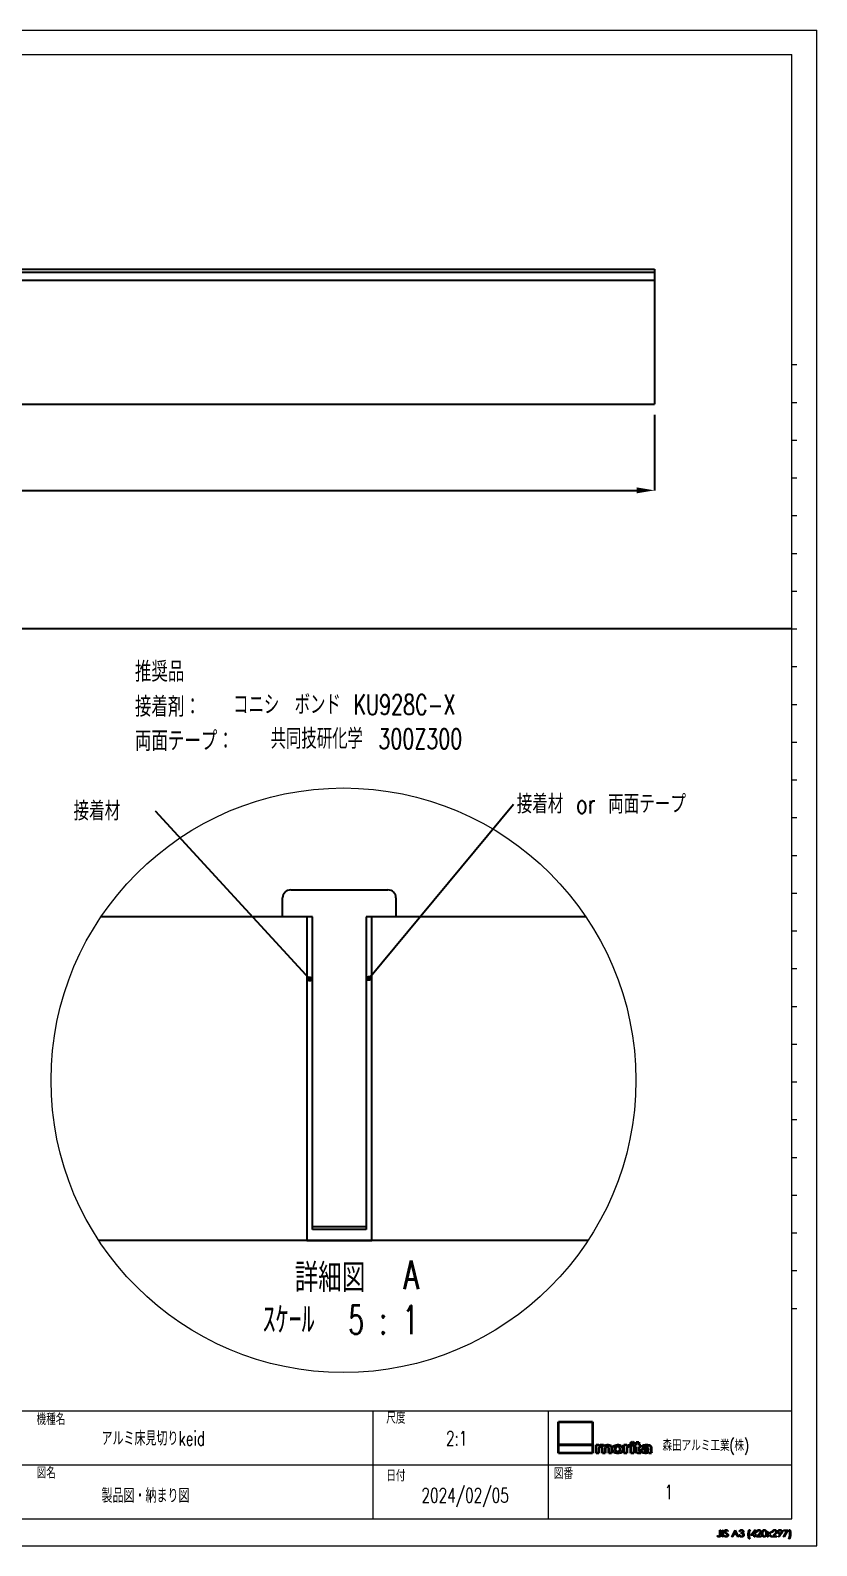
# Model space of a CAD drawing. Header units: millimetres. Extents: x 10 to 410, y 8 to 289.
# Drawn here: x 264.3 to 410, y 8 to 289 of the extents above; entities that cross this region are included whole.
import ezdxf

# ---------------------------------------------------------------- set-up
doc = ezdxf.new("R2010")
doc.units = ezdxf.units.MM
doc.header["$PDSIZE"] = -1
for name, color, linetype in [('SLD-0', 179, 'Continuous'), ('レイヤー_1', 179, 'Continuous'), ('レイヤー_2', 179, 'Continuous')]:
    doc.layers.add(name, color=color, linetype=linetype)
doc.styles.add('SLDTEXTSTYLE0', font='TXT', dxfattribs={"width": 0.75, "bigfont": 'bigfont'})
doc.styles.add('SLDTEXTSTYLE1', font='TXT', dxfattribs={"width": 0.7, "bigfont": 'bigfont'})
doc.styles.add('SLDTEXTSTYLE2', font='TXT', dxfattribs={"width": 0.62, "bigfont": 'bigfont'})
doc.styles.get("Standard").update_dxf_attribs({"font": 'txt', "bigfont": 'bigfont'})
doc.dimstyles.new('SLDDIMSTYLE5', dxfattribs={"dimtxt": 3.5, "dimasz": 3.302, "dimexe": 0, "dimexo": 0.0625, "dimgap": 0.875, "dimtad": 1, "dimdec": 1, "dimlfac": 0.5, "dimrnd": 1e-09, "dimzin": 4, "dimdsep": 46, "dimtxsty": 'SLDTEXTSTYLE0', "dimsah": 1, "dimcen": 0.09, "dimadec": 0, "dimazin": 1, "dimtol": 1, "dimtp": 2, "dimtfac": 1, "dimtdec": 1, "dimtofl": 0, "dimtmove": 0, "dimatfit": 3, "dimfxl": 1, "dimfrac": 2, "dimtolj": 1, "dimtzin": 0, "dimarcsym": 0})
doc.dimstyles.new('SLDDIMSTYLE7', dxfattribs={"dimtxt": 0.18, "dimasz": 1.016, "dimexe": 0, "dimexo": 0.0625, "dimgap": 0, "dimtad": 0, "dimtih": 1, "dimtoh": 1, "dimdec": 0, "dimrnd": 1e-09, "dimzin": 0, "dimdsep": 46, "dimtxsty": 'Standard', "dimblk1": 'DOT', "dimblk2": 'DOT', "dimsah": 1, "dimcen": 0.09, "dimadec": 0, "dimazin": 0, "dimtfac": 1.016, "dimtdec": 0, "dimtofl": 0, "dimtmove": 0, "dimatfit": 3, "dimldrblk": 'DOT', "dimfxl": 1, "dimfrac": 2, "dimtolj": 1, "dimtzin": 0, "dimarcsym": 0})

# ---------------------------------------------------------------- blocks, each defined once
blk = doc.blocks.new('square')
at = {"layer": 'レイヤー_2', "color": 19, "lineweight": 35}
for p, q in [((13.1, 132.5), (13.1, 175.3)), ((13.1, 175.3), (76.3, 175.3)), ((76.3, 175.3), (76.3, 132.5)), ((76.3, 132.5), (13.1, 132.5)), ((13.1, 117.6), (13.1, 132.5)), ((13.1, 132.5), (76.3, 132.5)), ((76.3, 117.6), (13.1, 117.6)), ((76.3, 132.5), (76.3, 117.6))]:
    blk.add_line(p, q, dxfattribs=at)
blk = doc.blocks.new('morita')
at = {"layer": 'レイヤー_2', "color": 19, "lineweight": 35}
for p, q in [((83, 132.5), (88, 132.5)), ((83, 117.5), (83, 132.5)), ((88, 117.5), (83, 117.5)), ((88, 132.5), (88, 130.5)), ((88, 126), (88, 117.5)), ((94.5, 117.5), (94.5, 126.8)), ((99.7, 117.5), (94.5, 117.5)), ((99.7, 126), (99.7, 117.5)), ((106.3, 117.5), (106.3, 126.8)), ((111.3, 117.5), (106.3, 117.5)), ((111.3, 127.8), (111.3, 117.5)), ((134.2, 132.5), (139.4, 132.5)), ((134.2, 117.6), (134.2, 132.5)), ((139.4, 117.6), (134.2, 117.6)), ((139.4, 132.5), (139.4, 130.6)), ((139.4, 125.8), (139.4, 117.6)), ((145.8, 129.5), (145, 129.5)), ((145.8, 132.6), (145.8, 129.5)), ((147.3, 117.5), (147.3, 132.4)), ((147.3, 132.4), (152.7, 132.4)), ((152.7, 117.5), (147.3, 117.5)), ((152.7, 132.4), (152.7, 117.5)), ((154.2, 132.4), (156.9, 132.4)), ((154.2, 129.4), (154.2, 132.4)), ((156.9, 129.4), (154.2, 129.4)), ((156.9, 132.4), (156.9, 138)), ((156.9, 138), (161.9, 138)), ((156.9, 120.5), (156.9, 129.4)), ((161.9, 138), (161.9, 132.4)), ((161.9, 132.4), (165.4, 132.4)), ((165.4, 129.4), (161.9, 129.4)), ((161.9, 129.4), (161.9, 121.2)), ((165.5, 117.4), (162.2, 117.4)), ((163.3, 120.4), (165.5, 120.4)), ((165.4, 132.4), (165.4, 129.4)), ((165.5, 120.4), (165.5, 117.4)), ((172.2, 127.7), (167.2, 127.7)), ((179.5, 123.3), (179.5, 125.2)), ((180.4, 117.6), (179.9, 119)), ((185.6, 117.6), (180.4, 117.6)), ((184.8, 127.2), (184.8, 121.5))]:
    blk.add_line(p, q, dxfattribs=at)
for points in [[(88, 130.5), (89.3, 131.9), (91, 132.7), (93.2, 132.7)], [(89.2, 128.7), (88.4, 128.1), (88, 127.2), (88, 126)], [(91.3, 129.4), (90.5, 129.4), (89.8, 129.2), (89.2, 128.7)], [(93.2, 129), (92.8, 129.3), (92.1, 129.4), (91.3, 129.4)], [(93.2, 132.7), (95.6, 132.7), (97.4, 131.8), (98.8, 130.2)], [(94.5, 126.8), (94.5, 127.8), (94, 128.6), (93.2, 129)], [(98.8, 130.2), (100.2, 131.8), (102.2, 132.7), (104.9, 132.7)], [(100.7, 128.7), (100, 128.2), (99.7, 127.3), (99.7, 126)], [(103, 129.4), (102, 129.4), (101.3, 129.2), (100.7, 128.7)], [(104.9, 129), (104.4, 129.3), (103.8, 129.4), (103, 129.4)], [(104.9, 132.7), (109.2, 132.7), (111.3, 131), (111.3, 127.8)], [(106.3, 126.8), (106.3, 127.8), (105.8, 128.5), (104.9, 129)], [(112.7, 125), (112.7, 126.8), (113.5, 128.4), (115, 129.9)], [(116.4, 118.9), (114, 120.2), (112.7, 122.3), (112.7, 125)], [(115, 129.9), (116.6, 131.5), (119, 132.4), (122.1, 132.6)], [(118.1, 125.4), (118, 124.1), (118.2, 123), (118.8, 122.2)], [(119.9, 128.8), (118.8, 128), (118.2, 126.9), (118.1, 125.4)], [(118.8, 122.2), (119.5, 121.1), (120.6, 120.4), (122.1, 120.1)], [(122.1, 132.6), (124.8, 132.7), (127.1, 132.2), (129.1, 131.1)], [(122.1, 120.1), (124, 120), (125.4, 120.4), (126.3, 121.4)], [(126.3, 121.4), (126.9, 122), (127.3, 122.9), (127.5, 124.1)], [(127.5, 124.1), (127.6, 125.7), (127.4, 127), (126.8, 127.9)], [(139.4, 130.6), (140.4, 131.5), (141.6, 132.1), (142.9, 132.4)], [(141, 128.6), (139.9, 127.8), (139.4, 126.9), (139.4, 125.8)], [(145, 129.5), (143.3, 129.5), (142, 129.2), (141, 128.6)], [(142.9, 132.4), (143.8, 132.6), (144.8, 132.7), (145.8, 132.6)], [(150.1, 133.9), (149.3, 133.9), (148.7, 134), (148.2, 134.3)], [(152, 134.3), (151.6, 134), (150.9, 133.9), (150.1, 133.9)], [(158.1, 118.2), (157.3, 118.6), (156.9, 119.4), (156.9, 120.5)], [(162.2, 117.4), (160.4, 117.4), (159, 117.6), (158.1, 118.2)], [(161.9, 121.2), (161.9, 120.7), (162.4, 120.4), (163.3, 120.4)], [(166.3, 121.2), (165.9, 123.8), (168.1, 125.5), (172.9, 126.2)], [(171.4, 117.7), (168.4, 118.2), (166.7, 119.4), (166.3, 121.2)], [(167.2, 127.7), (167.4, 129.1), (168.4, 130.4), (170, 131.4)], [(170, 131.4), (171.5, 132.3), (173.6, 132.7), (176.2, 132.7)], [(174, 123.8), (172, 123.3), (171.1, 122.5), (171.4, 121.4)], [(171.4, 121.4), (171.7, 120.3), (172.9, 119.9), (175, 120)], [(179.9, 119), (177.2, 117.5), (174.4, 117.1), (171.4, 117.7)], [(173.8, 129.7), (173.2, 129.4), (172.4, 128.8), (172.2, 127.7)], [(172.9, 126.2), (175.3, 126.5), (176.9, 126.8), (177.8, 127)], [(177.6, 130), (176.2, 130.2), (174.7, 130), (173.8, 129.7)], [(177.3, 124.6), (176.2, 124.4), (175.1, 124.1), (174, 123.8)], [(175, 120), (176.5, 120.1), (177.7, 120.5), (178.5, 121.3)], [(176.2, 132.7), (178.9, 132.7), (181, 132.3), (182.5, 131.5)], [(179.5, 125.2), (179.2, 125), (178.4, 124.8), (177.3, 124.6)], [(179.5, 128.3), (179.5, 129.1), (178.9, 129.6), (177.6, 130)], [(177.8, 127), (179, 127.2), (179.5, 127.7), (179.5, 128.3)], [(178.5, 121.3), (179.2, 121.9), (179.5, 122.6), (179.5, 123.3)], [(182.5, 131.5), (184, 130.7), (184.8, 129.2), (184.8, 127.2)], [(184.8, 121.5), (184.8, 120.1), (185, 118.8), (185.6, 117.6)]]:
    blk.add_open_spline(points, degree=3, dxfattribs=at)
for points, knots in [([(129.3, 118.9), (127.4, 117.9), (125.3, 117.3), (122.8, 117.3), (120.4, 117.3), (118.2, 117.9), (116.4, 118.9)], [5, 5, 5, 5, 6, 6, 6, 7, 7, 7, 7]), ([(126.8, 127.9), (126, 129.2), (124.7, 129.9), (123, 129.9), (121.7, 129.9), (120.7, 129.5), (119.9, 128.8)], [5, 5, 5, 5, 6, 6, 6, 7, 7, 7, 7]), ([(129.1, 131.1), (131.5, 129.8), (132.7, 127.8), (132.7, 125.2), (132.7, 122.3), (131.6, 120.2), (129.3, 118.9)], [3, 3, 3, 3, 4, 4, 4, 5, 5, 5, 5]), ([(148.2, 134.3), (147.6, 134.6), (147.3, 135.2), (147.3, 136), (147.3, 136.8), (147.6, 137.4), (148.2, 137.7)], [1, 1, 1, 1, 2, 2, 2, 3, 3, 3, 3]), ([(148.2, 137.7), (148.7, 138), (149.3, 138.1), (150.1, 138.1), (150.9, 138.1), (151.6, 138), (152, 137.7)], [3, 3, 3, 3, 4, 4, 4, 5, 5, 5, 5]), ([(152, 137.7), (152.6, 137.4), (152.9, 136.8), (152.9, 136), (152.9, 135.2), (152.6, 134.6), (152, 134.3)], [5, 5, 5, 5, 6, 6, 6, 7, 7, 7, 7])]:
    blk.add_open_spline(points, degree=3, knots=knots, dxfattribs=at)
blk = doc.blocks.new('moritalogo')
at = {"color": 7, "linetype": 'Continuous'}
for name in ['square', 'morita']:
    blk.add_blockref(name, (0, 0), dxfattribs=at)
blk = doc.blocks.new('_D_5')
at = {"layer": 'Defpoints', "color": 0, "transparency": 16777216}
for p in [(98.77, 219.69), (379.97, 219.69), (379.97, 203.69)]:
    blk.add_point(p, dxfattribs=at)
at = {"layer": 'SLD-0', "color": 0, "lineweight": -2, "transparency": 16777216}
for p, q in [((98.77, 217.69), (98.77, 203.69)), ((379.97, 217.69), (379.97, 203.69)), ((102.07, 203.69), (376.66, 203.69))]:
    blk.add_line(p, q, dxfattribs=at)
at = {"layer": 'SLD-0', "color": 0, "transparency": 16777216}
for points in [[(102.07, 204.24), (102.07, 203.14), (98.77, 203.69)], [(376.66, 204.24), (376.66, 203.14), (379.97, 203.69)]]:
    blk.add_solid(points, dxfattribs=at)
at = {"layer": 'SLD-0', "color": 0, "transparency": 16777216, "insert": (237.2, 208.06), "char_height": 3.5, "attachment_point": 2, "style": 'SLDTEXTSTYLE0'}
blk.add_mtext('\\A1;1820.0', dxfattribs=at)
blk = doc.blocks.new('SW_NOTE_0_2')
at = {"layer": 'SLD-0', "color": 0, "insert": (0.57, 1.79), "char_height": 3.5, "attachment_point": 1, "style": 'SLDTEXTSTYLE0'}
blk.add_mtext('接着材 or 両面テープ', dxfattribs=at)
blk = doc.blocks.new('_Dot')
at = {"color": 0, "linetype": 'ByBlock', "lineweight": -2}
blk.add_line((-0.5, 0), (-1, 0), dxfattribs=at)
at = {"color": 0, "linetype": 'ByBlock', "const_width": 0.5}
blk.add_lwpolyline([(-0.25, 0, 1), (0.25, 0, 1)], format="xyb", close=True, dxfattribs=at)
blk = doc.blocks.new('SW_NOTE_0_3')
at = {"layer": 'SLD-0', "color": 0, "insert": (-15.19, 1.79), "char_height": 3.5, "attachment_point": 1, "style": 'SLDTEXTSTYLE0'}
blk.add_mtext('接着材', dxfattribs=at)

msp = doc.modelspace()

# ---------------------------------------------------------------- linework, layer by layer
at = {"color": 0, "linetype": 'Continuous', "lineweight": 25}
for p, q in [((238.56, 244.69), (379.97, 244.69)), ((379.97, 244.69), (379.97, 244.09)), ((238.19, 242.69), (379.97, 242.69)), ((379.97, 244.09), (238.43, 244.09)), ((379.97, 244.09), (379.97, 242.69)), ((379.97, 242.69), (379.97, 219.69)), ((240.61, 219.69), (379.97, 219.69)), ((312.56, 129.61), (330.56, 129.61)), ((311.06, 124.61), (311.06, 128.11)), ((332.06, 128.11), (332.06, 124.61)), ((315.56, 124.61), (277.41, 124.61)), ((316.56, 124.61), (311.06, 124.61)), ((315.56, 124.61), (315.56, 64.61)), ((316.56, 124.61), (315.56, 124.61)), ((316.56, 66.61), (316.56, 124.61)), ((316.56, 67.11), (316.56, 124.61)), ((326.56, 124.61), (326.56, 66.61)), ((327.56, 124.61), (326.56, 124.61)), ((326.56, 124.61), (326.56, 67.11)), ((332.06, 124.61), (326.56, 124.61)), ((327.56, 64.61), (327.56, 124.61)), ((367.26, 124.61), (327.56, 124.61)), ((326.56, 67.11), (316.56, 67.11)), ((326.56, 66.61), (316.56, 66.61)), ((315.56, 64.61), (276.99, 64.61)), ((367.67, 64.61), (276.99, 64.61)), ((315.56, 64.61), (327.56, 64.61)), ((367.67, 64.61), (327.56, 64.61))]:
    msp.add_line(p, q, dxfattribs=at)
at = {"color": 0, "linetype": 'Continuous', "lineweight": 18}
msp.add_circle((322.33, 94.3), 54.2, dxfattribs=at)
at = {"color": 0, "linetype": 'Continuous', "lineweight": 25}
for centre, start, end in [((312.56, 128.11), 90.0002, 179.9999), ((330.56, 128.11), 0.0001, 89.9998)]:
    msp.add_arc(centre, 1.5, start, end, dxfattribs=at)
at = {"layer": 'SLD-0', "color": 0}
msp.add_line((405.45, 178), (14.67, 178), dxfattribs=at)
at = {"layer": 'レイヤー_1', "color": 0, "lineweight": 18}
for p, q in [((10.09, 289), (410.03, 289)), ((410.03, 8), (410.03, 289)), ((14.67, 284.5), (405.45, 284.5)), ((405.45, 13), (405.45, 284.5)), ((405.45, 227), (406.37, 227)), ((405.45, 220), (406.37, 220)), ((405.45, 213), (406.37, 213)), ((405.45, 206), (406.37, 206)), ((405.45, 199), (406.37, 199)), ((405.45, 192), (406.37, 192)), ((405.45, 185), (406.37, 185)), ((405.45, 178), (406.37, 178)), ((405.45, 171), (406.37, 171)), ((405.45, 164), (406.37, 164)), ((405.45, 157), (406.37, 157)), ((405.45, 150), (406.37, 150)), ((405.45, 143), (406.37, 143)), ((405.45, 136), (406.37, 136)), ((405.45, 129), (406.37, 129)), ((405.45, 122), (406.37, 122)), ((405.45, 115), (406.37, 115)), ((405.45, 108), (406.37, 108)), ((405.45, 101), (406.37, 101)), ((405.45, 94), (406.37, 94)), ((405.45, 87), (406.37, 87)), ((405.45, 80), (406.37, 80)), ((405.45, 73), (406.37, 73)), ((405.45, 66), (406.37, 66)), ((405.45, 59), (406.37, 59)), ((405.45, 52), (406.37, 52)), ((14.67, 33), (405.45, 33)), ((327.86, 13), (327.86, 33)), ((360.34, 13), (360.34, 33)), ((14.67, 23), (360.34, 23)), ((360.34, 23), (405.45, 23)), ((14.67, 13), (405.45, 13)), ((391.6, 9.75), (391.67, 9.85)), ((392.11, 10.9), (392.25, 10.9)), ((392.11, 10.06), (392.11, 10.9)), ((392.25, 10.9), (392.25, 10.06)), ((392.55, 10.9), (392.68, 10.9)), ((392.55, 9.65), (392.55, 10.9)), ((392.68, 9.65), (392.55, 9.65)), ((392.68, 10.9), (392.68, 9.65)), ((392.84, 9.88), (392.96, 9.95)), ((393.59, 10.73), (393.48, 10.65)), ((394.28, 9.65), (394.9, 10.9)), ((394.43, 9.65), (394.28, 9.65)), ((394.63, 10.06), (394.43, 9.65)), ((395.2, 10.06), (394.63, 10.06)), ((394.92, 10.64), (394.69, 10.18)), ((394.69, 10.18), (395.14, 10.18)), ((394.9, 10.9), (394.94, 10.9)), ((395.14, 10.18), (394.92, 10.64)), ((394.94, 10.9), (395.55, 9.65)), ((395.41, 9.65), (395.2, 10.06)), ((395.55, 9.65), (395.41, 9.65)), ((395.66, 9.99), (395.79, 9.99)), ((395.84, 10.61), (395.7, 10.61)), ((396.02, 10.29), (396.02, 10.4)), ((397.63, 9.29), (397.5, 9.29)), ((397.53, 10.96), (397.68, 10.96)), ((397.84, 9.94), (398.57, 10.93)), ((398.47, 9.94), (397.84, 9.94)), ((398.47, 10.59), (398.08, 10.06)), ((398.08, 10.06), (398.47, 10.06)), ((398.47, 10.06), (398.47, 10.59)), ((398.47, 9.65), (398.47, 9.94)), ((398.6, 9.65), (398.47, 9.65)), ((398.57, 10.93), (398.6, 10.93)), ((398.6, 10.93), (398.6, 10.06)), ((398.6, 10.06), (398.75, 10.06)), ((398.75, 9.94), (398.6, 9.94)), ((398.6, 9.94), (398.6, 9.65)), ((398.75, 10.06), (398.75, 9.94)), ((398.86, 9.65), (399.36, 10.17)), ((399.75, 9.65), (398.86, 9.65)), ((399.02, 10.51), (398.89, 10.51)), ((399.47, 10.11), (399.14, 9.77)), ((399.14, 9.77), (399.75, 9.77)), ((399.75, 9.77), (399.75, 9.65)), ((400.83, 9.65), (401.19, 10.14)), ((400.98, 9.65), (400.83, 9.65)), ((400.86, 10.58), (401.01, 10.58)), ((401.19, 10.14), (400.86, 10.58)), ((401.27, 10.04), (400.98, 9.65)), ((401.01, 10.58), (401.27, 10.24)), ((401.27, 10.24), (401.53, 10.58)), ((401.56, 9.65), (401.27, 10.04)), ((401.68, 10.58), (401.34, 10.14)), ((401.34, 10.14), (401.72, 9.65)), ((401.53, 10.58), (401.68, 10.58)), ((401.72, 9.65), (401.56, 9.65)), ((401.76, 9.65), (402.27, 10.17)), ((402.66, 9.65), (401.76, 9.65)), ((401.92, 10.51), (401.8, 10.51)), ((402.38, 10.11), (402.05, 9.77)), ((402.05, 9.77), (402.66, 9.77)), ((402.66, 9.77), (402.66, 9.65)), ((402.97, 9.68), (403.32, 10.2)), ((403.08, 9.62), (402.97, 9.68)), ((403.47, 10.18), (403.08, 9.62)), ((403.87, 10.9), (404.7, 10.9)), ((403.87, 10.78), (403.87, 10.9)), ((404.5, 10.78), (403.87, 10.78)), ((403.89, 9.67), (404.5, 10.78)), ((404, 9.62), (403.89, 9.67)), ((404.7, 10.9), (404, 9.62)), ((405.01, 9.29), (404.86, 9.29)), ((404.91, 10.96), (405.05, 10.96)), ((10.09, 8), (410.03, 8))]:
    msp.add_line(p, q, dxfattribs=at)
at = {"layer": 'レイヤー_1', "color": 0}
for p, q in [((391.6, 9.75), (391.67, 9.85)), ((392.11, 10.9), (392.25, 10.9)), ((392.11, 10.06), (392.11, 10.9)), ((392.25, 10.9), (392.25, 10.06)), ((392.55, 10.9), (392.68, 10.9)), ((392.55, 9.65), (392.55, 10.9)), ((392.68, 9.65), (392.55, 9.65)), ((392.68, 10.9), (392.68, 9.65)), ((392.84, 9.88), (392.96, 9.95)), ((393.59, 10.73), (393.48, 10.65)), ((394.28, 9.65), (394.9, 10.9)), ((394.43, 9.65), (394.28, 9.65)), ((394.63, 10.06), (394.43, 9.65)), ((395.2, 10.06), (394.63, 10.06)), ((394.92, 10.64), (394.69, 10.18)), ((394.69, 10.18), (395.14, 10.18)), ((394.9, 10.9), (394.94, 10.9)), ((395.14, 10.18), (394.92, 10.64)), ((394.94, 10.9), (395.55, 9.65)), ((395.41, 9.65), (395.2, 10.06)), ((395.55, 9.65), (395.41, 9.65)), ((395.66, 9.99), (395.79, 9.99)), ((395.84, 10.61), (395.7, 10.61)), ((396.02, 10.29), (396.02, 10.4)), ((397.63, 9.29), (397.5, 9.29)), ((397.53, 10.96), (397.68, 10.96)), ((397.84, 9.94), (398.57, 10.93)), ((398.47, 9.94), (397.84, 9.94)), ((398.47, 10.59), (398.08, 10.06)), ((398.08, 10.06), (398.47, 10.06)), ((398.47, 10.06), (398.47, 10.59)), ((398.47, 9.65), (398.47, 9.94)), ((398.6, 9.65), (398.47, 9.65)), ((398.57, 10.93), (398.6, 10.93)), ((398.6, 10.93), (398.6, 10.06)), ((398.6, 10.06), (398.75, 10.06)), ((398.75, 9.94), (398.6, 9.94)), ((398.6, 9.94), (398.6, 9.65)), ((398.75, 10.06), (398.75, 9.94)), ((398.86, 9.65), (399.36, 10.17)), ((399.75, 9.65), (398.86, 9.65)), ((399.02, 10.51), (398.89, 10.51)), ((399.47, 10.11), (399.14, 9.77)), ((399.14, 9.77), (399.75, 9.77)), ((399.75, 9.77), (399.75, 9.65)), ((400.83, 9.65), (401.19, 10.14)), ((400.98, 9.65), (400.83, 9.65)), ((400.86, 10.58), (401.01, 10.58)), ((401.19, 10.14), (400.86, 10.58)), ((401.27, 10.04), (400.98, 9.65)), ((401.01, 10.58), (401.27, 10.24)), ((401.27, 10.24), (401.53, 10.58)), ((401.56, 9.65), (401.27, 10.04)), ((401.68, 10.58), (401.34, 10.14)), ((401.34, 10.14), (401.72, 9.65)), ((401.53, 10.58), (401.68, 10.58)), ((401.72, 9.65), (401.56, 9.65)), ((401.76, 9.65), (402.27, 10.17)), ((402.66, 9.65), (401.76, 9.65)), ((401.92, 10.51), (401.8, 10.51)), ((402.38, 10.11), (402.05, 9.77)), ((402.05, 9.77), (402.66, 9.77)), ((402.66, 9.77), (402.66, 9.65)), ((402.97, 9.68), (403.32, 10.2)), ((403.08, 9.62), (402.97, 9.68)), ((403.47, 10.18), (403.08, 9.62)), ((403.87, 10.9), (404.7, 10.9)), ((403.87, 10.78), (403.87, 10.9)), ((404.5, 10.78), (403.87, 10.78)), ((403.89, 9.67), (404.5, 10.78)), ((404, 9.62), (403.89, 9.67)), ((404.7, 10.9), (404, 9.62)), ((405.01, 9.29), (404.86, 9.29)), ((404.91, 10.96), (405.05, 10.96))]:
    msp.add_line(p, q, dxfattribs=at)
for points in [[(392.25, 10.06), (392.25, 9.93), (392.24, 9.84), (392.21, 9.79), (392.19, 9.73), (392.16, 9.69), (392.11, 9.66), (392.06, 9.63), (392, 9.62), (391.93, 9.62), (391.88, 9.62), (391.82, 9.63), (391.77, 9.65), (391.72, 9.67), (391.66, 9.7), (391.6, 9.75)], [(391.67, 9.85), (391.74, 9.8), (391.8, 9.77), (391.84, 9.75), (391.87, 9.74), (391.9, 9.74), (391.93, 9.74), (391.97, 9.74), (392, 9.75), (392.03, 9.77), (392.06, 9.79), (392.08, 9.82), (392.1, 9.85), (392.11, 9.89), (392.11, 9.96), (392.11, 10.06)], [(393.48, 10.65), (393.43, 10.71), (393.39, 10.76), (393.36, 10.78), (393.32, 10.8), (393.28, 10.81), (393.24, 10.81), (393.19, 10.81), (393.15, 10.79), (393.11, 10.76), (393.08, 10.73), (393.06, 10.69), (393.06, 10.65), (393.06, 10.62), (393.07, 10.59), (393.08, 10.57), (393.09, 10.54), (393.11, 10.51), (393.15, 10.48), (393.16, 10.47), (393.22, 10.43), (393.32, 10.36), (393.43, 10.28), (393.51, 10.21), (393.55, 10.14), (393.59, 10.08), (393.61, 10.02), (393.61, 9.96), (393.61, 9.86), (393.58, 9.79), (393.51, 9.72), (393.43, 9.65), (393.34, 9.62), (393.24, 9.62), (393.16, 9.62), (393.09, 9.64), (393.02, 9.68), (392.96, 9.72), (392.9, 9.79), (392.84, 9.88)], [(392.96, 9.95), (393.03, 9.81), (393.13, 9.74), (393.23, 9.74), (393.27, 9.74), (393.31, 9.75), (393.35, 9.77), (393.39, 9.79), (393.42, 9.81), (393.44, 9.85), (393.46, 9.88), (393.47, 9.92), (393.47, 9.95), (393.47, 9.99), (393.46, 10.04), (393.43, 10.08), (393.39, 10.13), (393.31, 10.2), (393.2, 10.28), (393.09, 10.36), (393.02, 10.41), (393, 10.45), (392.95, 10.51), (392.93, 10.57), (392.93, 10.64), (392.93, 10.7), (392.94, 10.74), (392.97, 10.79), (393, 10.83), (393.03, 10.87), (393.08, 10.9), (393.13, 10.92), (393.19, 10.93), (393.25, 10.93), (393.31, 10.93), (393.37, 10.92), (393.42, 10.89), (393.47, 10.86), (393.53, 10.81), (393.59, 10.73)], [(395.7, 10.61), (395.73, 10.72), (395.77, 10.8), (395.84, 10.85), (395.91, 10.91), (395.99, 10.93), (396.09, 10.93), (396.15, 10.93), (396.22, 10.92), (396.28, 10.89), (396.34, 10.86), (396.38, 10.82), (396.42, 10.77), (396.45, 10.72), (396.46, 10.67), (396.46, 10.61), (396.46, 10.5), (396.41, 10.42), (396.3, 10.35), (396.36, 10.33), (396.41, 10.29), (396.45, 10.25), (396.51, 10.18), (396.54, 10.11), (396.54, 10.02), (396.54, 9.95), (396.52, 9.88), (396.48, 9.82), (396.44, 9.76), (396.39, 9.71), (396.32, 9.67), (396.25, 9.64), (396.17, 9.62), (396.09, 9.62), (395.98, 9.62), (395.88, 9.65), (395.81, 9.71), (395.73, 9.77), (395.68, 9.87), (395.66, 9.99)], [(395.79, 9.99), (395.81, 9.9), (395.84, 9.85), (395.88, 9.81), (395.94, 9.76), (396.01, 9.74), (396.09, 9.74), (396.19, 9.74), (396.26, 9.77), (396.32, 9.82), (396.38, 9.88), (396.41, 9.94), (396.41, 10.01), (396.41, 10.06), (396.39, 10.11), (396.36, 10.15), (396.34, 10.19), (396.3, 10.23), (396.25, 10.25), (396.2, 10.27), (396.12, 10.28), (396.02, 10.29)], [(396.02, 10.4), (396.08, 10.4), (396.14, 10.41), (396.19, 10.43), (396.24, 10.45), (396.27, 10.48), (396.29, 10.51), (396.32, 10.54), (396.33, 10.58), (396.33, 10.61), (396.33, 10.67), (396.31, 10.71), (396.26, 10.75), (396.21, 10.79), (396.16, 10.81), (396.09, 10.81), (396.03, 10.81), (395.98, 10.8), (395.94, 10.77), (395.9, 10.74), (395.86, 10.69), (395.84, 10.61)], [(397.5, 9.29), (397.45, 9.39), (397.42, 9.51), (397.39, 9.64), (397.37, 9.78), (397.35, 9.92), (397.35, 10.07), (397.35, 10.23), (397.37, 10.39), (397.4, 10.54), (397.43, 10.69), (397.48, 10.83), (397.53, 10.96)], [(397.68, 10.96), (397.62, 10.84), (397.57, 10.71), (397.54, 10.56), (397.5, 10.41), (397.49, 10.25), (397.49, 10.09), (397.49, 9.94), (397.5, 9.79), (397.53, 9.65), (397.55, 9.51), (397.59, 9.39), (397.63, 9.29)], [(398.89, 10.51), (398.89, 10.63), (398.94, 10.74), (399.02, 10.82), (399.1, 10.89), (399.21, 10.93), (399.33, 10.93), (399.45, 10.93), (399.55, 10.9), (399.62, 10.82), (399.7, 10.75), (399.73, 10.66), (399.73, 10.56), (399.73, 10.49), (399.72, 10.42), (399.68, 10.36), (399.64, 10.3), (399.57, 10.21), (399.47, 10.11)], [(399.36, 10.17), (399.46, 10.27), (399.53, 10.35), (399.56, 10.4), (399.59, 10.45), (399.61, 10.5), (399.61, 10.56), (399.61, 10.63), (399.58, 10.69), (399.52, 10.74), (399.47, 10.79), (399.4, 10.82), (399.32, 10.82), (399.24, 10.82), (399.17, 10.79), (399.11, 10.74), (399.06, 10.68), (399.02, 10.61), (399.02, 10.51)], [(399.88, 10.28), (399.88, 10.44), (399.89, 10.57), (399.93, 10.66)], [(399.93, 9.89), (399.89, 9.98), (399.88, 10.11), (399.88, 10.28)], [(399.93, 10.66), (399.97, 10.75), (400.02, 10.82), (400.09, 10.87)], [(400.09, 9.69), (400.02, 9.73), (399.97, 9.8), (399.93, 9.89)], [(400.04, 10.6), (400.01, 10.52), (400, 10.42), (400, 10.27)], [(400, 10.27), (400, 10.13), (400.01, 10.03), (400.04, 9.95)], [(400.16, 10.76), (400.11, 10.72), (400.07, 10.67), (400.04, 10.6)], [(400.04, 9.95), (400.07, 9.88), (400.11, 9.82), (400.16, 9.79)], [(400.61, 10.58), (400.58, 10.66), (400.54, 10.72), (400.49, 10.76)], [(400.49, 9.79), (400.54, 9.82), (400.57, 9.88), (400.6, 9.95)], [(400.55, 10.86), (400.62, 10.82), (400.67, 10.75), (400.71, 10.65)], [(400.71, 9.9), (400.67, 9.81), (400.62, 9.74), (400.55, 9.69)], [(401.8, 10.51), (401.8, 10.63), (401.84, 10.74), (401.93, 10.82), (402.01, 10.89), (402.11, 10.93), (402.23, 10.93), (402.36, 10.93), (402.45, 10.9), (402.53, 10.82), (402.6, 10.75), (402.64, 10.66), (402.64, 10.56), (402.64, 10.49), (402.62, 10.42), (402.59, 10.36), (402.55, 10.3), (402.48, 10.21), (402.38, 10.11)], [(402.27, 10.17), (402.37, 10.27), (402.44, 10.35), (402.47, 10.4), (402.5, 10.45), (402.51, 10.5), (402.51, 10.56), (402.51, 10.63), (402.48, 10.69), (402.43, 10.74), (402.37, 10.79), (402.31, 10.82), (402.23, 10.82), (402.14, 10.82), (402.07, 10.79), (402.02, 10.74), (401.96, 10.68), (401.93, 10.61), (401.92, 10.51)], [(403.32, 10.2), (403.28, 10.18), (403.23, 10.18), (403.19, 10.18), (403.09, 10.18), (403, 10.21), (402.92, 10.28), (402.85, 10.36), (402.81, 10.44), (402.81, 10.55), (402.81, 10.62), (402.83, 10.69), (402.87, 10.74), (402.9, 10.8), (402.95, 10.85), (403.02, 10.88), (403.08, 10.92), (403.15, 10.93), (403.22, 10.93), (403.3, 10.93), (403.36, 10.92), (403.43, 10.88), (403.49, 10.85), (403.54, 10.8), (403.57, 10.74), (403.61, 10.68), (403.62, 10.62), (403.62, 10.55), (403.62, 10.5), (403.61, 10.45), (403.59, 10.39), (403.57, 10.33), (403.53, 10.26), (403.47, 10.18)], [(403.02, 10.36), (403.08, 10.31), (403.14, 10.29), (403.22, 10.29)], [(403.22, 10.29), (403.3, 10.29), (403.36, 10.31), (403.42, 10.36)], [(404.86, 9.29), (404.92, 9.4), (404.97, 9.53), (405, 9.69), (405.04, 9.84), (405.06, 10), (405.06, 10.16), (405.06, 10.31), (405.04, 10.45), (405.02, 10.59), (404.99, 10.73), (404.95, 10.85), (404.91, 10.96)], [(405.05, 10.96), (405.09, 10.86), (405.12, 10.74), (405.15, 10.6), (405.18, 10.46), (405.19, 10.32), (405.19, 10.17), (405.19, 10.01), (405.17, 9.86), (405.14, 9.71), (405.11, 9.56), (405.07, 9.42), (405.01, 9.29)]]:
    msp.add_open_spline(points, degree=3, dxfattribs=at)
at = {"layer": 'レイヤー_1', "color": 0, "lineweight": 18}
for points in [[(391.77, 9.65), (391.72, 9.67), (391.66, 9.7), (391.6, 9.75)], [(391.67, 9.85), (391.74, 9.8), (391.8, 9.77), (391.84, 9.75)], [(391.93, 9.62), (391.88, 9.62), (391.82, 9.63), (391.77, 9.65)], [(391.84, 9.75), (391.87, 9.74), (391.9, 9.74), (391.93, 9.74)], [(391.93, 9.74), (391.97, 9.74), (392, 9.75), (392.03, 9.77)], [(392.11, 9.66), (392.06, 9.63), (392, 9.62), (391.93, 9.62)], [(392.03, 9.77), (392.06, 9.79), (392.08, 9.82), (392.1, 9.85)], [(392.1, 9.85), (392.11, 9.89), (392.11, 9.96), (392.11, 10.06)], [(392.21, 9.79), (392.19, 9.73), (392.16, 9.69), (392.11, 9.66)], [(392.25, 10.06), (392.25, 9.93), (392.24, 9.84), (392.21, 9.79)], [(393.02, 9.68), (392.96, 9.72), (392.9, 9.79), (392.84, 9.88)], [(392.93, 10.64), (392.93, 10.7), (392.94, 10.74), (392.97, 10.79)], [(393, 10.45), (392.95, 10.51), (392.93, 10.57), (392.93, 10.64)], [(392.96, 9.95), (393.03, 9.81), (393.13, 9.74), (393.23, 9.74)], [(392.97, 10.79), (393, 10.83), (393.03, 10.87), (393.08, 10.9)], [(393.2, 10.28), (393.09, 10.36), (393.02, 10.41), (393, 10.45)], [(393.24, 9.62), (393.16, 9.62), (393.09, 9.64), (393.02, 9.68)], [(393.11, 10.76), (393.08, 10.73), (393.06, 10.69), (393.06, 10.65)], [(393.06, 10.65), (393.06, 10.62), (393.07, 10.59), (393.08, 10.57)], [(393.08, 10.9), (393.13, 10.92), (393.19, 10.93), (393.25, 10.93)], [(393.08, 10.57), (393.09, 10.54), (393.11, 10.51), (393.15, 10.48)], [(393.24, 10.81), (393.19, 10.81), (393.15, 10.79), (393.11, 10.76)], [(393.15, 10.48), (393.16, 10.47), (393.22, 10.43), (393.32, 10.36)], [(393.43, 10.08), (393.39, 10.13), (393.31, 10.2), (393.2, 10.28)], [(393.23, 9.74), (393.27, 9.74), (393.31, 9.75), (393.35, 9.77)], [(393.36, 10.78), (393.32, 10.8), (393.28, 10.81), (393.24, 10.81)], [(393.51, 9.72), (393.43, 9.65), (393.34, 9.62), (393.24, 9.62)], [(393.25, 10.93), (393.31, 10.93), (393.37, 10.92), (393.42, 10.89)], [(393.32, 10.36), (393.43, 10.28), (393.51, 10.21), (393.55, 10.14)], [(393.35, 9.77), (393.39, 9.79), (393.42, 9.81), (393.44, 9.85)], [(393.48, 10.65), (393.43, 10.71), (393.39, 10.76), (393.36, 10.78)], [(393.42, 10.89), (393.47, 10.86), (393.53, 10.81), (393.59, 10.73)], [(393.47, 9.95), (393.47, 9.99), (393.46, 10.04), (393.43, 10.08)], [(393.44, 9.85), (393.46, 9.88), (393.47, 9.92), (393.47, 9.95)], [(393.61, 9.96), (393.61, 9.86), (393.58, 9.79), (393.51, 9.72)], [(393.55, 10.14), (393.59, 10.08), (393.61, 10.02), (393.61, 9.96)], [(395.81, 9.71), (395.73, 9.77), (395.68, 9.87), (395.66, 9.99)], [(395.7, 10.61), (395.73, 10.72), (395.77, 10.8), (395.84, 10.85)], [(395.79, 9.99), (395.81, 9.9), (395.84, 9.85), (395.88, 9.81)], [(396.09, 9.62), (395.98, 9.62), (395.88, 9.65), (395.81, 9.71)], [(395.84, 10.85), (395.91, 10.91), (395.99, 10.93), (396.09, 10.93)], [(395.94, 10.77), (395.9, 10.74), (395.86, 10.69), (395.84, 10.61)], [(395.88, 9.81), (395.94, 9.76), (396.01, 9.74), (396.09, 9.74)], [(396.09, 10.81), (396.03, 10.81), (395.98, 10.8), (395.94, 10.77)], [(396.02, 10.4), (396.08, 10.4), (396.14, 10.41), (396.19, 10.43)], [(396.25, 10.25), (396.2, 10.27), (396.12, 10.28), (396.02, 10.29)], [(396.09, 10.93), (396.15, 10.93), (396.22, 10.92), (396.28, 10.89)], [(396.26, 10.75), (396.21, 10.79), (396.16, 10.81), (396.09, 10.81)], [(396.09, 9.74), (396.19, 9.74), (396.26, 9.77), (396.32, 9.82)], [(396.32, 9.67), (396.25, 9.64), (396.17, 9.62), (396.09, 9.62)], [(396.19, 10.43), (396.24, 10.45), (396.27, 10.48), (396.29, 10.51)], [(396.36, 10.15), (396.34, 10.19), (396.3, 10.23), (396.25, 10.25)], [(396.33, 10.61), (396.33, 10.67), (396.31, 10.71), (396.26, 10.75)], [(396.28, 10.89), (396.34, 10.86), (396.38, 10.82), (396.42, 10.77)], [(396.29, 10.51), (396.32, 10.54), (396.33, 10.58), (396.33, 10.61)], [(396.46, 10.61), (396.46, 10.5), (396.41, 10.42), (396.3, 10.35)], [(396.3, 10.35), (396.36, 10.33), (396.41, 10.29), (396.45, 10.25)], [(396.32, 9.82), (396.38, 9.88), (396.41, 9.94), (396.41, 10.01)], [(396.48, 9.82), (396.44, 9.76), (396.39, 9.71), (396.32, 9.67)], [(396.41, 10.01), (396.41, 10.06), (396.39, 10.11), (396.36, 10.15)], [(396.42, 10.77), (396.45, 10.72), (396.46, 10.67), (396.46, 10.61)], [(396.45, 10.25), (396.51, 10.18), (396.54, 10.11), (396.54, 10.02)], [(396.54, 10.02), (396.54, 9.95), (396.52, 9.88), (396.48, 9.82)], [(397.35, 10.07), (397.35, 10.23), (397.37, 10.39), (397.4, 10.54)], [(397.39, 9.64), (397.37, 9.78), (397.35, 9.92), (397.35, 10.07)], [(397.5, 9.29), (397.45, 9.39), (397.42, 9.51), (397.39, 9.64)], [(397.4, 10.54), (397.43, 10.69), (397.48, 10.83), (397.53, 10.96)], [(397.54, 10.56), (397.5, 10.41), (397.49, 10.25), (397.49, 10.09)], [(397.49, 10.09), (397.49, 9.94), (397.5, 9.79), (397.53, 9.65)], [(397.53, 9.65), (397.55, 9.51), (397.59, 9.39), (397.63, 9.29)], [(397.68, 10.96), (397.62, 10.84), (397.57, 10.71), (397.54, 10.56)], [(398.89, 10.51), (398.89, 10.63), (398.94, 10.74), (399.02, 10.82)], [(399.02, 10.82), (399.1, 10.89), (399.21, 10.93), (399.33, 10.93)], [(399.11, 10.74), (399.06, 10.68), (399.02, 10.61), (399.02, 10.51)], [(399.32, 10.82), (399.24, 10.82), (399.17, 10.79), (399.11, 10.74)], [(399.52, 10.74), (399.47, 10.79), (399.4, 10.82), (399.32, 10.82)], [(399.33, 10.93), (399.45, 10.93), (399.55, 10.9), (399.62, 10.82)], [(399.36, 10.17), (399.46, 10.27), (399.53, 10.35), (399.56, 10.4)], [(399.68, 10.36), (399.64, 10.3), (399.57, 10.21), (399.47, 10.11)], [(399.61, 10.56), (399.61, 10.63), (399.58, 10.69), (399.52, 10.74)], [(399.56, 10.4), (399.59, 10.45), (399.61, 10.5), (399.61, 10.56)], [(399.62, 10.82), (399.7, 10.75), (399.73, 10.66), (399.73, 10.56)], [(399.73, 10.56), (399.73, 10.49), (399.72, 10.42), (399.68, 10.36)], [(399.88, 10.28), (399.88, 10.44), (399.89, 10.57), (399.93, 10.66)], [(399.93, 9.89), (399.89, 9.98), (399.88, 10.11), (399.88, 10.28)], [(399.93, 10.66), (399.97, 10.75), (400.02, 10.82), (400.09, 10.87)], [(400.09, 9.69), (400.02, 9.73), (399.97, 9.8), (399.93, 9.89)], [(400.04, 10.6), (400.01, 10.52), (400, 10.42), (400, 10.27)], [(400, 10.27), (400, 10.13), (400.01, 10.03), (400.04, 9.95)], [(400.16, 10.76), (400.11, 10.72), (400.07, 10.67), (400.04, 10.6)], [(400.04, 9.95), (400.07, 9.88), (400.11, 9.82), (400.16, 9.79)], [(400.61, 10.58), (400.58, 10.66), (400.54, 10.72), (400.49, 10.76)], [(400.49, 9.79), (400.54, 9.82), (400.57, 9.88), (400.6, 9.95)], [(400.55, 10.86), (400.62, 10.82), (400.67, 10.75), (400.71, 10.65)], [(400.71, 9.9), (400.67, 9.81), (400.62, 9.74), (400.55, 9.69)], [(401.8, 10.51), (401.8, 10.63), (401.84, 10.74), (401.93, 10.82)], [(402.02, 10.74), (401.96, 10.68), (401.93, 10.61), (401.92, 10.51)], [(401.93, 10.82), (402.01, 10.89), (402.11, 10.93), (402.23, 10.93)], [(402.23, 10.82), (402.14, 10.82), (402.07, 10.79), (402.02, 10.74)], [(402.23, 10.93), (402.36, 10.93), (402.45, 10.9), (402.53, 10.82)], [(402.43, 10.74), (402.37, 10.79), (402.31, 10.82), (402.23, 10.82)], [(402.27, 10.17), (402.37, 10.27), (402.44, 10.35), (402.47, 10.4)], [(402.59, 10.36), (402.55, 10.3), (402.48, 10.21), (402.38, 10.11)], [(402.51, 10.56), (402.51, 10.63), (402.48, 10.69), (402.43, 10.74)], [(402.47, 10.4), (402.5, 10.45), (402.51, 10.5), (402.51, 10.56)], [(402.53, 10.82), (402.6, 10.75), (402.64, 10.66), (402.64, 10.56)], [(402.64, 10.56), (402.64, 10.49), (402.62, 10.42), (402.59, 10.36)], [(402.81, 10.55), (402.81, 10.62), (402.83, 10.69), (402.87, 10.74)], [(402.92, 10.28), (402.85, 10.36), (402.81, 10.44), (402.81, 10.55)], [(402.87, 10.74), (402.9, 10.8), (402.95, 10.85), (403.02, 10.88)], [(403.19, 10.18), (403.09, 10.18), (403, 10.21), (402.92, 10.28)], [(403.02, 10.88), (403.08, 10.92), (403.15, 10.93), (403.22, 10.93)], [(403.02, 10.36), (403.08, 10.31), (403.14, 10.29), (403.22, 10.29)], [(403.32, 10.2), (403.28, 10.18), (403.23, 10.18), (403.19, 10.18)], [(403.22, 10.93), (403.3, 10.93), (403.36, 10.92), (403.43, 10.88)], [(403.22, 10.29), (403.3, 10.29), (403.36, 10.31), (403.42, 10.36)], [(403.43, 10.88), (403.49, 10.85), (403.54, 10.8), (403.57, 10.74)], [(403.59, 10.39), (403.57, 10.33), (403.53, 10.26), (403.47, 10.18)], [(403.57, 10.74), (403.61, 10.68), (403.62, 10.62), (403.62, 10.55)], [(403.62, 10.55), (403.62, 10.5), (403.61, 10.45), (403.59, 10.39)], [(404.86, 9.29), (404.92, 9.4), (404.97, 9.53), (405, 9.69)], [(405.02, 10.59), (404.99, 10.73), (404.95, 10.85), (404.91, 10.96)], [(405, 9.69), (405.04, 9.84), (405.06, 10), (405.06, 10.16)], [(405.14, 9.71), (405.11, 9.56), (405.07, 9.42), (405.01, 9.29)], [(405.06, 10.16), (405.06, 10.31), (405.04, 10.45), (405.02, 10.59)], [(405.05, 10.96), (405.09, 10.86), (405.12, 10.74), (405.15, 10.6)], [(405.19, 10.17), (405.19, 10.01), (405.17, 9.86), (405.14, 9.71)], [(405.15, 10.6), (405.18, 10.46), (405.19, 10.32), (405.19, 10.17)]]:
    msp.add_open_spline(points, degree=3, dxfattribs=at)
at = {"layer": 'レイヤー_1', "color": 0}
for points, knots in [([(400.09, 10.87), (400.16, 10.91), (400.23, 10.93), (400.32, 10.93), (400.4, 10.93), (400.48, 10.91), (400.55, 10.86)], [2, 2, 2, 2, 3, 3, 3, 4, 4, 4, 4]), ([(400.55, 9.69), (400.48, 9.64), (400.4, 9.62), (400.32, 9.62), (400.23, 9.62), (400.16, 9.64), (400.09, 9.69)], [8, 8, 8, 8, 9, 9, 9, 10, 10, 10, 10]), ([(400.49, 10.76), (400.43, 10.8), (400.38, 10.82), (400.32, 10.82), (400.26, 10.82), (400.21, 10.8), (400.16, 10.76)], [8, 8, 8, 8, 9, 9, 9, 10, 10, 10, 10]), ([(400.16, 9.79), (400.21, 9.75), (400.26, 9.73), (400.32, 9.73), (400.38, 9.73), (400.44, 9.75), (400.49, 9.79)], [2, 2, 2, 2, 3, 3, 3, 4, 4, 4, 4]), ([(400.6, 9.95), (400.63, 10.04), (400.65, 10.15), (400.65, 10.4), (400.64, 10.5), (400.61, 10.58)], [5, 5, 5, 5, 6, 6, 7, 7, 7, 7]), ([(400.71, 10.65), (400.75, 10.56), (400.77, 10.43), (400.77, 10.12), (400.75, 9.99), (400.71, 9.9)], [5, 5, 5, 5, 6, 6, 7, 7, 7, 7]), ([(403.02, 10.73), (402.97, 10.68), (402.94, 10.62), (402.94, 10.55), (402.94, 10.48), (402.97, 10.41), (403.02, 10.36)], [5, 5, 5, 5, 6, 6, 6, 7, 7, 7, 7]), ([(403.41, 10.73), (403.36, 10.79), (403.3, 10.81), (403.22, 10.81), (403.14, 10.81), (403.08, 10.79), (403.02, 10.73)], [3, 3, 3, 3, 4, 4, 4, 5, 5, 5, 5]), ([(403.42, 10.36), (403.47, 10.41), (403.5, 10.48), (403.5, 10.55), (403.5, 10.62), (403.47, 10.68), (403.41, 10.73)], [1, 1, 1, 1, 2, 2, 2, 3, 3, 3, 3])]:
    msp.add_open_spline(points, degree=3, knots=knots, dxfattribs=at)
at = {"layer": 'レイヤー_1', "color": 0, "lineweight": 18}
for points, knots in [([(400.09, 10.87), (400.16, 10.91), (400.23, 10.93), (400.32, 10.93), (400.4, 10.93), (400.48, 10.91), (400.55, 10.86)], [2, 2, 2, 2, 3, 3, 3, 4, 4, 4, 4]), ([(400.55, 9.69), (400.48, 9.64), (400.4, 9.62), (400.32, 9.62), (400.23, 9.62), (400.16, 9.64), (400.09, 9.69)], [8, 8, 8, 8, 9, 9, 9, 10, 10, 10, 10]), ([(400.49, 10.76), (400.43, 10.8), (400.38, 10.82), (400.32, 10.82), (400.26, 10.82), (400.21, 10.8), (400.16, 10.76)], [8, 8, 8, 8, 9, 9, 9, 10, 10, 10, 10]), ([(400.16, 9.79), (400.21, 9.75), (400.26, 9.73), (400.32, 9.73), (400.38, 9.73), (400.44, 9.75), (400.49, 9.79)], [2, 2, 2, 2, 3, 3, 3, 4, 4, 4, 4]), ([(400.6, 9.95), (400.63, 10.04), (400.65, 10.15), (400.65, 10.4), (400.64, 10.5), (400.61, 10.58)], [5, 5, 5, 5, 6, 6, 7, 7, 7, 7]), ([(400.71, 10.65), (400.75, 10.56), (400.77, 10.43), (400.77, 10.12), (400.75, 9.99), (400.71, 9.9)], [5, 5, 5, 5, 6, 6, 7, 7, 7, 7]), ([(403.02, 10.73), (402.97, 10.68), (402.94, 10.62), (402.94, 10.55), (402.94, 10.48), (402.97, 10.41), (403.02, 10.36)], [5, 5, 5, 5, 6, 6, 6, 7, 7, 7, 7]), ([(403.41, 10.73), (403.36, 10.79), (403.3, 10.81), (403.22, 10.81), (403.14, 10.81), (403.08, 10.79), (403.02, 10.73)], [3, 3, 3, 3, 4, 4, 4, 5, 5, 5, 5]), ([(403.42, 10.36), (403.47, 10.41), (403.5, 10.48), (403.5, 10.55), (403.5, 10.62), (403.47, 10.68), (403.41, 10.73)], [1, 1, 1, 1, 2, 2, 2, 3, 3, 3, 3])]:
    msp.add_open_spline(points, degree=3, knots=knots, dxfattribs=at)

# ---------------------------------------------------------------- block references
at = {"layer": 'SLD-0', "color": 0}
for name, p in [('SW_NOTE_0_3', (287.49, 144.19)), ('SW_NOTE_0_2', (353.86, 145.48))]:
    msp.add_blockref(name, p, dxfattribs=at)
at = {"layer": 'レイヤー_1', "color": 0, "xscale": 0.1, "yscale": 0.1, "zscale": 0.1}
msp.add_blockref('moritalogo', (360.88, 13.42), dxfattribs=at)

# ---------------------------------------------------------------- texts
at = {"color": 0, "linetype": 'Continuous', "lineweight": 0, "style": 'SLDTEXTSTYLE1'}
for s, insert, char_height, attachment_point in [('2:1', (343.32, 29.22), 2.646, 2), ('図番', (361.33, 22.45), 2.117, 1)]:
    msp.add_mtext(s, dxfattribs=dict(at, insert=insert, char_height=char_height, attachment_point=attachment_point))
at = {"layer": 'SLD-0', "color": 0}
for s, insert, char_height, attachment_point, style in [('推奨品', (283.68, 171.9), 3.704, 1, 'SLDTEXTSTYLE0'), ('接着剤：', (283.68, 165.41), 3.704, 1, 'SLDTEXTSTYLE0'), ('コニシ\u3000ボンド KU928C-X', (301.88, 165.81), 3.7042, 1, 'SLDTEXTSTYLE1'), ('両面テープ：', (283.68, 159.07), 3.704, 1, 'SLDTEXTSTYLE0'), ('共同技研化学\u3000300Z300', (308.82, 159.47), 3.7042, 1, 'SLDTEXTSTYLE1'), ('詳細図', (319.84, 60.31), 5.292, 2, 'SLDTEXTSTYLE0'), ('A', (334.89, 60.88), 5.29, 2, 'SLDTEXTSTYLE1'), ('ｽｹｰﾙ', (312.16, 52.52), 5.292, 2, 'SLDTEXTSTYLE1'), ('5 : 1', (329.71, 52.52), 5.292, 2, 'SLDTEXTSTYLE2')]:
    msp.add_mtext(s, dxfattribs=dict(at, insert=insert, char_height=char_height, attachment_point=attachment_point, style=style))
at = {"layer": 'レイヤー_1', "color": 0, "style": 'SLDTEXTSTYLE1'}
for s, insert, char_height, attachment_point in [('機種名', (265.45, 32.52), 2.117, 1), ('尺度', (330.27, 32.75), 2.117, 1), ('アルミ床見切りkeid', (277.49, 29.22), 2.6458, 1), ('森田アルミ工業(株)', (381.44, 27.65), 2.117, 1), ('図名', (265.48, 22.58), 2.117, 1), ('日付', (330.27, 22.05), 2.117, 1), ('製品図・納まり図', (277.49, 18.6), 2.646, 1), ('2024/02/05', (336.78, 18.66), 2.646, 1), ('1', (382.61, 19.26), 2.65, 2)]:
    msp.add_mtext(s, dxfattribs=dict(at, insert=insert, char_height=char_height, attachment_point=attachment_point))

# ---------------------------------------------------------------- dimensions: what is measured, and where the dimension line sits
at = {"layer": 'SLD-0', "color": 0}
dim = msp.add_linear_dim(base=(379.97, 203.69), p1=(98.77, 219.69), p2=(379.97, 219.69), text='1820.0', dimstyle='SLDDIMSTYLE5', override={"dimexo": 2}, dxfattribs=at)
dim.commit()
dim.dimension.update_dxf_attribs({"geometry": '_D_5', "text_midpoint": (237.2, 203.69), "dimtype": 160})

# ---------------------------------------------------------------- leaders
for points in [[(316.09, 113.07), (287.49, 144.19)], [(327.02, 113.19), (353.86, 145.48)]]:
    msp.add_leader(points, dimstyle='SLDDIMSTYLE7', dxfattribs=at)

doc.saveas('drawing.dxf')
